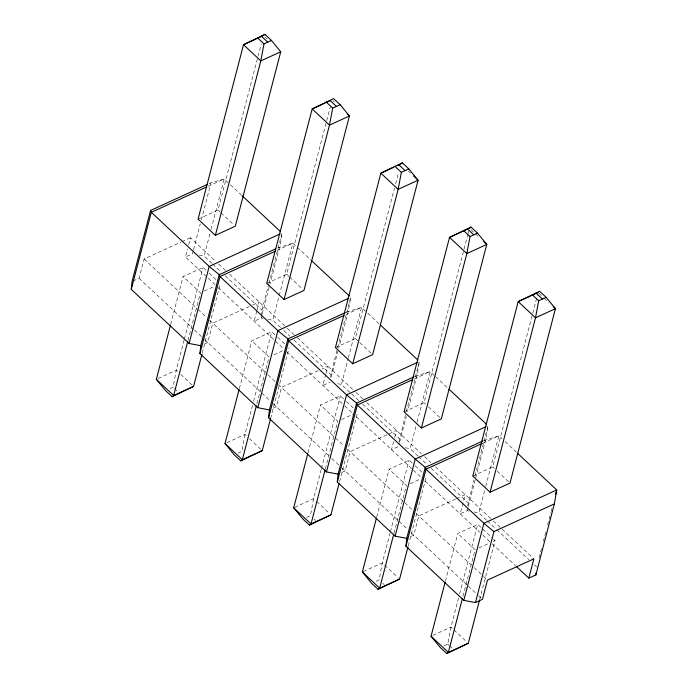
<?xml version="1.0" encoding="UTF-8"?>
<svg xmlns="http://www.w3.org/2000/svg" width="688" height="688" viewBox="0 0 688 688"><rect width="100%" height="100%" fill="white"/><g stroke="black" fill="none" stroke-linecap="round" stroke-linejoin="round"><path stroke-width="0.52" stroke-dasharray="3.44 2.58" d="M261.363 316.041L261.973 310.107L268.664 284.428M330.343 377.299L337.344 348.653M399.014 441.524L406.015 412.877M467.694 505.749L473.886 480.181M444.044 645.817L447.785 644.114L450.975 627.103L458.543 598.044M132.956 281.057L139.079 278.244L144.102 258.98L180.832 242.167M215.129 284.737L185.476 257.002L187.592 248.893M188.641 244.833L190.49 237.738L215.464 261.096M170.676 324.323L183.111 276.585L203.037 267.46L206.047 270.272M193.285 250.707L192.485 253.795L185.476 257.002M193.552 249.684L200.251 223.961M201.326 219.842L210.975 182.81L224.185 178.949L229.663 184.066M211.938 263.315L204.112 256.005L210.003 233.395M211.07 229.293L224.185 178.949L207.673 186.508M184.117 340.104L176.274 370.204L173.084 387.215L169.351 388.926M184.384 339.072L203.037 267.46M198.075 219.154L218.001 210.029L257.759 57.396M258.026 56.356L261.277 43.903M187.979 340.508L200.414 292.761L183.111 276.585M202.229 353.176L220.341 283.637M256.787 311.088L254.147 321.227L261.156 318.019L263.091 318.389M257.054 310.073L259.17 301.963L250.466 305.945M239.355 388.548L251.791 340.801L271.717 331.676L276.98 336.604M268.931 283.396L282.046 233.06L279.646 247.035L269.997 284.067M261.156 318.019L261.956 314.932M262.231 313.909L269.73 285.099M280.609 327.54L272.792 320.23L292.864 243.174L310.847 259.987M252.522 405.37L244.954 434.429L241.763 451.44L238.022 453.151M253.605 401.216L271.717 331.676M266.746 283.379L286.672 274.254L326.43 121.621M326.705 120.581L330.214 107.087M256.925 403.693L269.094 356.986L251.791 340.801M270.633 418.442L289.02 347.861M325.725 374.298L322.827 385.452L329.827 382.244M325.992 373.283L327.841 366.188L322.044 368.845M308.026 452.773L320.462 405.026L340.388 395.901L345.651 400.829M337.61 347.621L350.717 297.276L348.317 311.26L338.677 348.291M331.169 377.101L338.401 349.323M358.663 400.536L341.463 384.446L348.154 358.766M348.42 357.734L361.535 307.39L367.005 312.515M321.193 469.594L313.625 498.654L310.434 515.665L303.898 518.657M321.468 468.554L340.388 395.901M335.417 347.603L355.343 338.479L394.568 187.919M395.643 183.765L398.619 172.344M325.329 468.949L337.765 421.211L320.462 405.026M339.58 481.626L357.691 412.086M393.613 441.567L391.498 449.677L398.507 446.469L399.307 443.382M394.663 437.508L396.512 430.413L387.817 434.395M376.697 516.998L389.133 469.25L409.059 460.126L414.331 465.054M406.281 411.845L419.396 361.501L416.997 375.476L407.614 411.484M399.573 442.35L406.273 416.636M417.96 455.981L410.134 448.671L416.825 422.991M417.1 421.959L430.206 371.615L434.902 376.001M390.139 532.779L382.296 562.879L379.105 579.889L375.373 581.601M390.406 531.738L409.059 460.126M404.097 411.82L424.023 402.695L463.781 250.071M464.047 249.03L467.84 234.496M468.107 233.456L468.648 231.374M394 533.174L406.436 485.436L389.133 469.25M408.251 545.851L426.362 476.311M445.377 581.214L457.812 533.475L477.739 524.351L492.78 538.42M474.952 476.07L488.067 425.726L485.668 439.701L475.752 477.764M456.488 498.619L465.191 494.638L460.169 513.902L467.178 510.694L467.978 507.606M468.253 506.574L475.485 478.796M486.631 520.205L478.814 512.895L485.504 487.207M485.771 486.184L498.886 435.839L502.008 438.763M459.627 593.89L477.739 524.351M472.768 476.044L492.694 466.92L532.452 314.287M532.727 313.255L537.319 295.599M462.947 596.358L475.116 549.66L457.812 533.475M479.631 599.695L495.042 540.536L493.537 539.125M539.082 557.762L541.757 547.485M543.365 541.318L546.04 531.05M547.639 524.884L550.856 512.551M551.122 511.528L552.189 507.417M209.023 183.705L210.975 182.81M181.795 241.72L190.49 237.738M277.694 247.921L292.864 243.174L277.316 250.286M204.216 291.024L214.647 286.242M249.503 306.392L212.773 323.205L207.759 342.469L204.25 344.077M158.249 378.46L176.274 370.204L177.779 371.615M346.374 312.146L361.535 307.39L345.995 314.511M273.833 354.81L284.273 350.037M318.174 370.617L281.452 387.43L276.43 406.694L272.93 408.294M226.92 442.685L244.954 434.429L246.459 435.839M415.045 376.37L430.206 371.615L414.666 378.735M341.558 419.474L352.944 414.262M386.854 434.833L350.123 451.655L345.101 470.919L341.601 472.518M294.645 507.34L313.625 498.654L315.878 500.761M483.716 440.595L498.886 435.839L483.337 442.96M410.237 483.698L420.669 478.917M455.525 499.058L418.794 515.88L413.78 535.144L407.649 537.947M363.324 571.565L382.296 562.879L398.094 577.653M478.908 547.915L489.349 543.142M493.141 541.404L495.042 540.536M432.941 635.359L450.975 627.103L453.229 629.21M199.271 255.085L204.112 256.005M267.942 319.309L272.792 320.23M337.584 383.715L341.463 384.446M405.292 447.75L410.134 448.671M467.178 510.694L469.113 511.055M473.963 511.975L478.814 512.895M264.94 36.997L267.202 39.113M332.863 100.517L334.368 101.927M408.311 171.071L410.564 173.187M470.962 229.672L478.487 236.706M538.885 293.191L543.4 297.414M544.148 298.119L548.663 302.333M230.446 184.797L241.385 195.031M367.788 313.246L379.518 324.211M435.685 376.732L448.189 388.436M505.138 441.687L516.869 452.661M218.001 210.029L220.255 212.136M221.011 212.841L233.8 224.804M286.672 274.254L288.934 276.361M289.682 277.066L302.471 289.029M355.343 338.479L371.15 353.254M424.023 402.695L425.528 404.105M428.538 406.918L440.569 418.175M492.694 466.92L494.199 468.33M497.209 471.142L509.249 482.4M218.586 264.011L225.612 270.582M229.517 274.228L286.483 327.505M287.257 328.236L294.283 334.807M297.405 337.722L355.154 391.73M355.937 392.461L362.963 399.031M366.859 402.678L421.486 453.762M424.608 456.686L430.851 462.525M435.538 466.903L492.505 520.18M493.287 520.911L533.862 558.854M212.712 264.046L221.321 272.087M225.225 275.742L261.973 310.107M283.74 330.464L289.992 336.312M293.896 339.967L330.653 374.332M362.576 404.191L399.324 438.557M418.743 456.72L427.343 464.761M431.247 468.416L467.995 502.782M487.414 520.936L496.014 528.986M496.796 529.717L528.848 559.697M534.327 564.814L536.674 567.007M209.057 273.084L216.582 280.119M277.737 337.309L285.253 344.344M346.408 401.534L353.176 407.864M415.079 465.759L422.604 472.794M218.251 287.653L283.809 348.962M286.922 351.878L343.897 405.155M344.671 405.886L352.48 413.187M356.384 416.833L412.568 469.379M413.35 470.11L421.151 477.412M425.055 481.058L479.682 532.142M482.804 535.066L491.387 543.09M492.169 543.821L515.579 565.717M144.102 258.98L197.164 308.611M197.946 309.342L206.529 317.366M209.651 320.29L267.4 374.298M268.182 375.02L275.209 381.591M278.33 384.515L343.88 445.815M347.784 449.462L403.968 502.008M404.75 502.739L412.551 510.04M416.455 513.687L471.082 564.771M474.204 567.695L482.787 575.718M483.569 576.449L486.691 579.373M139.079 278.244L193.706 329.337M194.489 330.059L201.515 336.63M204.637 339.554L270.186 400.855M273.308 403.779L331.057 457.778M331.84 458.509L338.866 465.079M341.988 467.995L407.537 529.304M411.441 532.951L467.625 585.497M468.408 586.228L477.773 594.982M478.547 595.713L481.669 598.637M180.789 374.427L192.072 384.979M249.46 438.652L261.5 449.909M316.635 501.466L329.423 513.429M453.985 629.916L466.774 641.878M174.528 388.565L178.132 391.936M314.038 519.036L315.482 520.386M382.709 583.261L384.153 584.602M447.785 644.114L449.221 645.456M449.943 646.135L452.111 648.156"/><path stroke-width="1.03" d="M516.361 566.448L528.848 578.118L533.862 558.854L487.474 580.104L482.451 599.368L475.451 602.576L463.815 600.366L405.954 546.255L406.771 538.351L395.136 536.141L337.283 482.03L338.1 474.127L326.465 471.916L268.604 417.814L269.429 409.902L257.794 407.7L199.933 353.589L200.75 345.677L189.114 343.475L131.262 289.364L132.079 281.452L150.569 210.468L207.079 184.59M528.848 578.118L535.849 574.91L536.055 572.941M535.849 574.91L554.339 503.926L556.738 489.951L517.651 453.392M271.476 40.472L264.003 43.886L260.812 60.897L215.378 235.339L198.075 219.154L243.509 44.72L264.983 34.4L271.476 40.472L280.738 51.772L235.305 226.214L215.378 235.339M340.147 104.688L332.674 108.111L329.483 125.121L284.049 299.555L266.746 283.379L312.18 108.945L333.663 98.625L340.147 104.688L349.418 115.997L303.976 290.431L284.049 299.555M408.827 168.913L401.353 172.335L398.163 189.346L352.72 363.78L335.417 347.603L380.86 173.161L402.334 162.85L408.827 168.913L418.089 180.222L372.655 354.655L352.72 363.78M477.498 233.137L470.024 236.56L466.834 253.571L421.4 428.005L404.097 411.82L449.531 237.386L471.013 227.074L477.498 233.137L486.76 244.446L441.326 418.88L421.4 428.005M546.169 297.362L538.695 300.785L535.513 317.796L490.071 492.23L472.768 476.044L518.202 301.611L539.684 291.291L546.169 297.362L555.44 308.671L509.997 483.105L490.071 492.23M131.262 289.364L151.326 212.308L150.569 210.468M201.962 354.217L193.577 386.389L172.103 396.709L165.61 390.638L156.348 379.329L170.409 325.364M187.712 341.54L173.651 395.514L172.103 396.709M189.114 343.475L209.186 266.419L280.102 233.946M200.75 345.677L219.24 274.693L275.75 248.815M199.933 353.589L220.005 276.533L219.24 274.693L209.186 266.419L151.326 212.308L206.701 186.955M270.633 418.442L262.257 450.614L240.774 460.926L234.29 454.863L225.019 443.554L239.08 389.589M256.383 405.765L242.331 459.739L240.774 460.926M257.794 407.7L277.866 330.644L348.782 298.171M269.429 409.902L287.919 338.917L345.393 312.593M268.604 417.814L288.676 340.758L287.919 338.917L277.866 330.644L220.005 276.533L275.372 251.18M339.038 483.698L330.928 514.839L309.454 525.15L302.961 519.087L293.699 507.778L307.751 453.805M325.063 469.99L311.002 523.964L309.454 525.15M326.465 471.916L346.537 394.86L417.453 362.395M338.1 474.127L356.59 403.134L414.073 376.818M337.283 482.03L357.347 404.983L356.59 403.134L346.537 394.86L288.676 340.758L344.052 315.396M407.984 546.883L399.599 579.055L378.125 589.375L371.632 583.312L362.37 572.003L376.431 518.03M393.734 534.215L379.673 588.18L378.125 589.375M395.136 536.141L415.208 459.085L486.124 426.62M406.771 538.351L425.261 467.358L482.744 441.042M405.954 546.255L426.027 469.199L425.261 467.358L415.208 459.085L357.347 404.983L412.723 379.621M479.364 600.727L468.279 643.28L446.796 653.6L440.311 647.528L431.049 636.228L445.102 582.254M462.405 598.44L448.352 652.405L446.796 653.6M463.815 600.366L483.888 523.31L556.738 489.951L555.672 494.061M475.451 602.576L493.941 531.583L554.339 503.926M264.983 34.4L258.989 37.634M400.786 164.036L402.334 162.85M469.457 228.261L471.013 227.074M257.209 38.442L243.509 44.72L260.812 60.897L280.738 51.772M324.968 103.088L312.18 108.945L329.483 125.121L349.418 115.997L347.156 113.89M325.88 102.667L329.44 101.041M393.648 167.313L380.86 173.161L398.163 189.346L418.089 180.222L413.574 175.999M398.12 165.258L399.891 164.449M463.23 231.116L449.531 237.386L466.834 253.571L486.76 244.446L483.75 241.634M464.125 230.704L467.677 229.078M193.577 386.389L173.651 395.514L156.348 379.329M530.99 295.754L518.202 301.611L535.513 317.796L555.44 308.671L553.178 306.556M532.796 294.928L538.136 292.486M262.257 450.614L242.331 459.739L225.019 443.554M482.365 443.399L426.027 469.199L483.888 523.31L493.941 531.583M330.928 514.839L311.002 523.964L293.699 507.778M399.599 579.055L379.673 588.18L362.37 572.003M468.279 643.28L448.352 652.405L431.049 636.228M261.251 36.111L267.744 42.183M329.922 100.336L336.415 106.399M398.601 164.561L405.086 170.624M467.272 228.777L473.765 234.849M535.943 293.002L542.436 299.074M257.518 37.823L264.003 43.886M326.189 102.048L332.674 108.111M394.86 166.272L401.353 172.335M463.54 230.489L470.024 236.56M532.211 294.713L538.695 300.785M242.167 195.762L280.48 231.598M311.63 260.718L349.16 295.814M380.301 324.942L417.831 360.039M448.972 389.167L486.502 424.264"/></g></svg>
